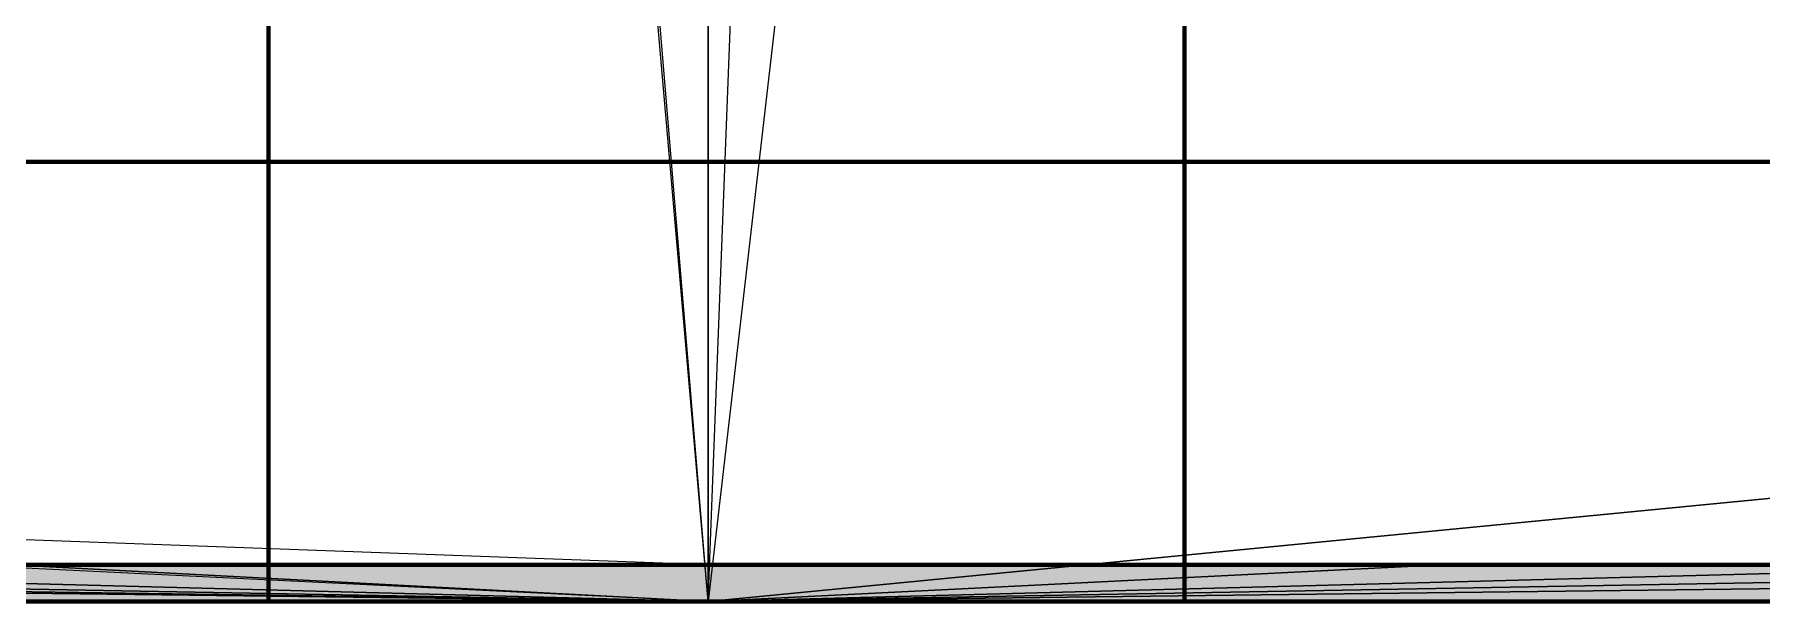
# Model space of a CAD drawing. Extents: x 0 to 1153, y 0 to 816.
# Drawn here: x 535.2798 to 535.7785, y 626.5863 to 626.75 of the extents above; entities that cross this region are included whole.
import ezdxf

# ---------------------------------------------------------------- set-up
doc = ezdxf.new("R2010")
doc.units = 0
doc.header["$MEASUREMENT"] = 0
doc.layers.add('Hatch', color=7, linetype='Continuous')

msp = doc.modelspace()

# ---------------------------------------------------------------- hatches: boundary and pattern name
at = {"layer": 'Hatch', "linetype": 'Continuous', "lineweight": 0}
h = msp.add_hatch(color=3, dxfattribs=at)
h.paths.add_polyline_path([(535.47433, 626.59681), (534.60646, 626.59681), (535.47433, 626.58626)], flags=0)
h.paths.add_polyline_path([(534.60646, 626.59681), (535.47433, 626.58626), (534.51121, 626.58626)], flags=0)
h.paths.add_polyline_path([(535.47433, 626.58626), (534.44775, 626.58626)], flags=0)
msp.add_hatch(color=3, dxfattribs=at).paths.add_polyline_path([(536.35275, 626.59681), (535.47433, 626.59681), (535.47433, 626.58626), (536.448, 626.58626)], flags=0)

# ---------------------------------------------------------------- linework, layer by layer
at = {"layer": 'Hatch', "color": 3, "linetype": 'Continuous', "lineweight": 211}
msp.add_lwpolyline([(534.82871, 628.33247), (536.448, 628.33247), (536.448, 626.71326), (534.82871, 626.71326), (534.82871, 628.33247), (534.82871, 626.71326), (536.448, 626.71326), (536.448, 628.33247)], close=True, dxfattribs=at)
for points in [[(536.35275, 626.59681), (535.47433, 626.59681), (534.60646, 626.59681), (534.543, 626.58626), (534.53242, 627.23181), (534.60646, 627.18947), (534.70175, 627.14714), (534.81817, 627.11543), (534.97692, 627.0731), (535.16742, 627.03076), (535.37908, 626.98843), (535.61192, 626.95664), (535.61192, 627.23181), (535.34733, 627.23181), (535.34733, 626.95664), (535.34733, 626.86139), (535.34733, 626.58626), (535.61192, 626.58626), (535.61192, 626.86139), (535.63308, 626.95664), (535.89767, 626.91431), (534.42654, 626.95664), (534.42654, 627.23181), (536.53267, 627.23181)], [(535.67542, 627.11543), (535.89767, 627.0731), (535.89767, 626.71326), (535.67542, 626.71326)], [(536.35275, 626.87197), (534.60646, 626.87197), (534.42654, 626.86139), (534.42654, 626.95664), (534.42654, 626.86139), (534.42654, 626.58626), (536.53267, 626.58626)], [(535.61192, 626.58626), (535.47433, 626.58626), (535.34733, 626.58626)]]:
    msp.add_lwpolyline(points, dxfattribs=at)
at = {"layer": 'Hatch', "color": 3, "linetype": 'Continuous', "lineweight": 0}
for points in [[(534.543, 626.87197), (536.2575, 626.86139), (534.70175, 626.86139), (536.10929, 626.86139), (534.89225, 626.86139), (535.47433, 626.86139), (534.89225, 626.86139), (535.47433, 626.86139), (534.89225, 626.86139), (535.47433, 626.86139), (535.47433, 626.58626), (534.60646, 626.6286)], [(535.27321, 626.87197), (535.47433, 626.86139), (535.47433, 626.58626), (535.47433, 626.86139), (535.47433, 626.58626), (535.47433, 626.86139), (535.686, 626.86139), (535.47433, 626.86139), (535.47433, 626.58626), (534.60646, 626.59681)], [(534.58533, 626.86139), (536.2575, 626.86139), (534.73346, 626.86139), (535.47433, 626.86139), (534.73346, 626.86139), (535.47433, 626.86139), (534.73346, 626.86139), (535.47433, 626.86139), (534.60646, 626.86139), (535.47433, 626.86139), (534.60646, 626.86139), (535.47433, 626.86139), (535.47433, 626.58626), (535.686, 626.58626), (535.47433, 626.58626), (535.686, 626.58626), (535.8765, 626.58626), (535.47433, 626.58626), (535.8765, 626.58626), (536.06696, 626.58626), (535.47433, 626.58626), (536.06696, 626.58626)], [(535.27321, 626.86139), (535.47433, 626.86139), (535.07217, 626.86139), (535.47433, 626.86139), (535.07217, 626.86139), (535.47433, 626.86139), (535.47433, 626.58626), (534.60646, 626.6286)], [(535.50608, 626.86139), (535.47433, 626.58626), (535.07217, 626.58626), (535.47433, 626.58626), (535.27321, 626.58626), (535.47433, 626.58626), (535.07217, 626.58626), (535.47433, 626.58626), (535.07217, 626.58626), (535.47433, 626.58626), (534.89225, 626.58626), (535.47433, 626.58626), (534.89225, 626.58626), (535.47433, 626.58626), (534.89225, 626.58626), (535.47433, 626.58626), (535.45317, 626.82964)], [(536.448, 626.58626), (535.47433, 626.58626), (536.35275, 626.58626), (535.47433, 626.58626), (536.448, 626.58626), (535.47433, 626.58626), (536.448, 626.58626), (535.47433, 626.58626), (535.52721, 626.58626), (535.47433, 626.58626), (535.54842, 626.58626), (535.47433, 626.58626), (535.54842, 626.58626), (535.47433, 626.58626), (535.56954, 626.58626), (535.47433, 626.58626), (535.58013, 626.58626), (535.47433, 626.58626), (535.58013, 626.58626), (535.47433, 626.58626), (535.59075, 626.58626), (535.47433, 626.58626), (535.60133, 626.58626), (535.47433, 626.58626), (535.60133, 626.58626), (535.47433, 626.58626), (535.61192, 626.58626), (535.47433, 626.58626), (535.61192, 626.58626), (535.47433, 626.58626), (535.61192, 626.58626), (535.47433, 626.58626), (535.61192, 626.58626), (535.47433, 626.58626), (535.61192, 626.58626), (535.47433, 626.58626), (535.60133, 626.58626), (535.47433, 626.58626), (535.60133, 626.58626), (535.47433, 626.58626), (535.59075, 626.58626), (535.47433, 626.58626), (535.59075, 626.58626), (535.47433, 626.58626), (535.59075, 626.58626), (535.47433, 626.58626), (535.58013, 626.58626), (535.47433, 626.58626), (535.58013, 626.58626), (535.47433, 626.58626), (535.56954, 626.58626), (535.47433, 626.58626), (535.56954, 626.58626), (535.47433, 626.58626), (535.56954, 626.58626), (535.47433, 626.58626), (535.54842, 626.58626), (535.47433, 626.58626), (535.54842, 626.58626), (535.47433, 626.58626), (535.52721, 626.58626), (535.47433, 626.58626), (535.52721, 626.58626), (535.47433, 626.58626), (535.52721, 626.58626), (535.47433, 626.58626), (535.47433, 626.86139), (535.47433, 626.58626), (535.41083, 626.58626), (535.47433, 626.58626), (535.41083, 626.58626), (535.47433, 626.58626), (535.41083, 626.58626), (535.47433, 626.58626), (535.38967, 626.58626), (535.47433, 626.58626), (535.38967, 626.58626), (535.47433, 626.58626), (535.3685, 626.58626), (535.47433, 626.58626), (535.3685, 626.58626), (535.47433, 626.58626), (535.3685, 626.58626), (535.47433, 626.58626), (535.35788, 626.58626), (535.47433, 626.58626), (535.35788, 626.58626), (535.47433, 626.58626), (535.34733, 626.58626), (535.47433, 626.58626), (535.34733, 626.58626), (535.47433, 626.58626), (535.34733, 626.58626), (535.47433, 626.58626), (535.34733, 626.58626), (535.47433, 626.58626), (535.34733, 626.58626), (535.47433, 626.58626), (535.35788, 626.58626), (535.47433, 626.58626), (535.34733, 626.58626), (535.47433, 626.58626), (535.34733, 626.58626), (535.47433, 626.58626), (535.3685, 626.58626), (535.47433, 626.58626), (535.35788, 626.58626), (535.47433, 626.58626), (535.38967, 626.58626), (535.47433, 626.58626), (535.35788, 626.58626), (535.47433, 626.58626), (535.41083, 626.58626), (535.47433, 626.58626), (535.38967, 626.58626), (535.47433, 626.58626), (535.41083, 626.58626), (535.47433, 626.58626), (535.38967, 626.58626), (535.47433, 626.58626), (535.48488, 626.86139)], [(534.73346, 626.58626), (535.47433, 626.58626), (534.73346, 626.58626), (535.47433, 626.58626), (534.73346, 626.58626), (535.47433, 626.58626), (535.45317, 626.84022), (535.37908, 626.82964), (535.16742, 626.78731)], [(536.35275, 626.59681), (535.47433, 626.58626), (536.35275, 626.59681), (535.47433, 626.58626), (536.35275, 626.59681), (535.47433, 626.58626), (536.23629, 626.66031), (535.47433, 626.58626), (536.23629, 626.66031), (535.47433, 626.58626), (536.23629, 626.66031), (535.47433, 626.58626), (536.06696, 626.59681), (535.47433, 626.58626), (536.06696, 626.59681), (535.47433, 626.58626), (536.06696, 626.59681), (535.47433, 626.58626), (535.8765, 626.59681), (535.47433, 626.58626), (535.8765, 626.59681), (535.47433, 626.58626), (535.8765, 626.59681), (535.47433, 626.58626), (535.686, 626.59681), (535.47433, 626.58626), (535.686, 626.59681), (535.47433, 626.58626), (535.686, 626.59681), (535.47433, 626.58626), (534.543, 626.58626)], [(535.27321, 626.59681), (535.47433, 626.59681), (534.60646, 626.6286)], [(534.60646, 626.58626), (535.47433, 626.58626), (534.60646, 626.58626), (535.47433, 626.58626), (534.60646, 626.58626), (535.47433, 626.58626), (534.51121, 626.58626), (535.47433, 626.58626), (534.51121, 626.58626), (535.47433, 626.58626), (534.44775, 626.58626), (535.47433, 626.58626), (534.44775, 626.58626), (535.47433, 626.58626), (534.42654, 626.58626), (535.47433, 626.58626), (534.44775, 626.58626), (535.47433, 626.58626), (534.42654, 626.58626), (535.47433, 626.58626), (534.42654, 626.58626), (535.47433, 626.58626), (534.51121, 626.58626), (535.47433, 626.58626), (534.44775, 626.58626), (535.47433, 626.58626), (534.73346, 626.59681), (535.47433, 626.58626), (534.73346, 626.59681)], [(535.34733, 626.58626), (535.47433, 626.58626), (535.34733, 626.58626), (535.47433, 626.58626), (535.41083, 626.58626), (535.47433, 626.58626), (534.44775, 626.58626), (535.47433, 626.58626), (534.60646, 626.59681), (535.47433, 626.58626), (534.73346, 626.59681)], [(535.27321, 626.59681), (535.47433, 626.58626), (534.89225, 626.59681), (535.47433, 626.58626), (535.27321, 626.59681), (535.47433, 626.58626), (535.27321, 626.59681), (535.47433, 626.58626), (534.53242, 626.58626)], [(534.89225, 626.59681), (535.47433, 626.58626), (535.07217, 626.59681), (535.47433, 626.58626), (534.89225, 626.59681), (535.47433, 626.58626), (535.07217, 626.59681)], [(534.53242, 626.58626), (535.47433, 626.58626), (536.22575, 626.58626), (535.47433, 626.58626), (536.06696, 626.58626), (535.47433, 626.58626), (535.8765, 626.58626), (535.47433, 626.58626), (535.686, 626.58626)], [(536.22575, 626.58626), (535.47433, 626.58626), (536.35275, 626.58626)], [(536.22575, 626.58626), (535.47433, 626.58626), (536.35275, 626.58626), (535.47433, 626.58626), (536.35275, 626.58626)], [(536.448, 626.58626), (535.47433, 626.58626), (536.5115, 626.58626)], [(536.448, 626.58626), (535.47433, 626.58626), (536.53267, 626.58626), (535.47433, 626.58626), (536.53267, 626.58626), (535.47433, 626.58626), (536.5115, 626.58626), (535.47433, 626.58626), (536.53267, 626.58626), (535.47433, 626.58626), (536.53267, 626.58626), (535.47433, 626.58626), (536.5115, 626.58626), (535.47433, 626.58626), (536.5115, 626.58626), (535.47433, 626.58626), (536.5115, 626.58626), (535.47433, 626.58626), (536.448, 626.58626)], [(535.52721, 626.58626), (535.47433, 626.58626), (535.52721, 626.58626), (535.47433, 626.58626), (535.52721, 626.58626), (535.47433, 626.58626), (535.52721, 626.58626), (535.47433, 626.58626), (535.61192, 626.58626), (535.47433, 626.58626), (535.61192, 626.58626), (535.47433, 626.58626), (535.61192, 626.58626)]]:
    msp.add_lwpolyline(points, dxfattribs=at)

doc.saveas('drawing.dxf')
